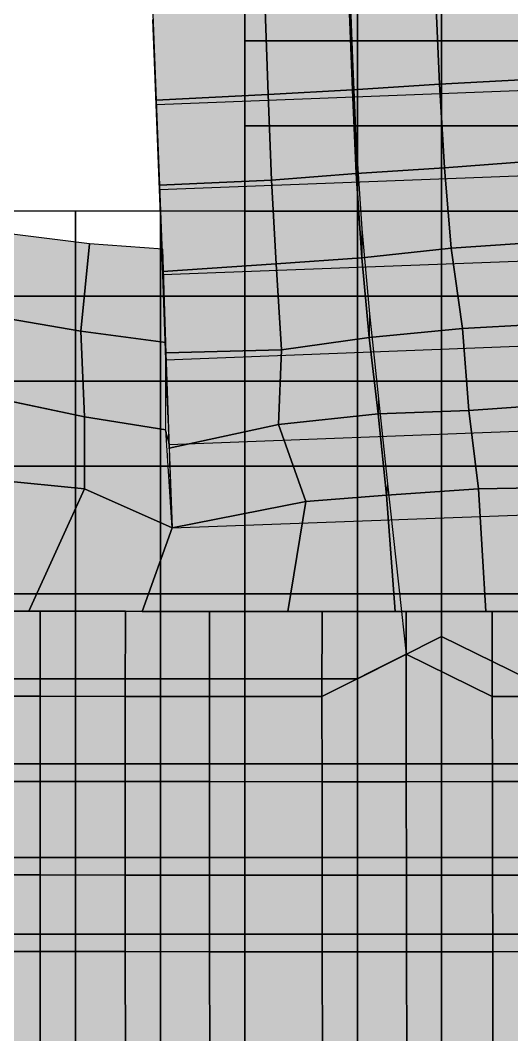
# Model space of a CAD drawing. Header units: inches. Extents: x -100 to 100, y -42 to 41.
# Drawn here: x -1.65 to 4.12, y -29.68 to -17.76 of the extents above; entities that cross this region are included whole.
import ezdxf

# ---------------------------------------------------------------- set-up
doc = ezdxf.new("R2010")
doc.units = ezdxf.units.IN
doc.header["$MEASUREMENT"] = 0
for name, color, linetype in [('Mesh-CDM(100%)_Ac1①', 7, 'Continuous'), ('Mesh-CDM(50%)_Ac1①', 7, 'Continuous'), ('Mesh-joint-hd-s1', 7, 'Continuous'), ('Mesh-joint-vd-s2', 7, 'Continuous'), ('Mesh-joint-vd-s3', 7, 'Continuous'), ('Mesh-MPC', 7, 'Continuous'), ('Mesh-セル中詰(水中)', 7, 'Continuous'), ('Mesh-敷石', 7, 'Continuous'), ('Mesh-杭ばね_海側クレーン基礎杭', 7, 'Continuous'), ('Mesh-梁①(両端)', 7, 'Continuous'), ('Mesh-梁③(円周)', 7, 'Continuous'), ('Mesh-海側クレーン基礎杭(水位上)', 7, 'Continuous'), ('Mesh-盛石', 7, 'Continuous'), ('Undeformed Mesh-CDM(100%)_Ac1①', 7, 'Continuous'), ('Undeformed Mesh-CDM(50%)_Ac1①', 7, 'Continuous'), ('Undeformed Mesh-joint-hd-s1', 7, 'Continuous'), ('Undeformed Mesh-joint-vd-s2', 7, 'Continuous'), ('Undeformed Mesh-joint-vd-s3', 7, 'Continuous'), ('Undeformed Mesh-MPC', 7, 'Continuous'), ('Undeformed Mesh-セル中詰(水中)', 7, 'Continuous'), ('Undeformed Mesh-敷石', 7, 'Continuous'), ('Undeformed Mesh-杭ばね_海側クレーン基礎杭', 7, 'Continuous'), ('Undeformed Mesh-梁①(両端)', 7, 'Continuous'), ('Undeformed Mesh-梁③(円周)', 7, 'Continuous'), ('Undeformed Mesh-海側クレーン基礎杭(水位上)', 7, 'Continuous'), ('Undeformed Mesh-盛石', 7, 'Continuous')]:
    doc.layers.add(name, color=color, linetype=linetype)

msp = doc.modelspace()

# ---------------------------------------------------------------- linework, layer by layer
at = {"color": 7, "true_color": 0xffffff, "transparency": 33554687}
for p, q in [((2.215, -17.2091), (2.254, -18.2091)), ((-0.051, -18.7473), (-0.09, -17.747)), ((2.254, -18.2091), (2.298, -19.2091)), ((2.254, -18.2091), (2.254, -18.5771)), ((-0.051, -18.7473), (11.213, -18.315)), ((-0.051, -18.6967), (-0.051, -18.7473)), ((-0.013, -19.7476), (-0.051, -18.7473)), ((-0.013, -19.7476), (11.2504, -19.315)), ((2.298, -19.2091), (2.3626, -20.2091)), ((2.298, -19.2091), (2.298, -19.559)), ((-0.013, -19.6972), (-0.013, -19.7476)), ((0.0259, -20.7479), (-0.013, -19.7476)), ((2.3626, -20.2091), (2.3616, -20.5522)), ((2.3626, -20.2091), (2.453, -21.2091)), ((0.0259, -20.7479), (11.2882, -20.315)), ((0.0259, -20.7111), (0.0259, -20.7479)), ((0.0614, -21.7476), (0.0259, -20.7479)), ((2.453, -21.2091), (2.4494, -21.4851)), ((2.453, -21.2091), (2.5572, -22.2091)), ((0.0614, -21.7476), (11.326, -21.315)), ((0.0614, -21.7476), (0.0613, -21.5471)), ((0.0613, -21.6668), (0.0614, -21.7476)), ((0.1023, -22.7434), (0.0614, -21.7476)), ((2.5572, -22.2091), (2.5533, -22.3858)), ((2.5572, -22.2091), (2.6649, -23.2091)), ((0.1023, -22.7434), (11.3638, -22.315)), ((0.1023, -22.7434), (0.0603, -22.5721)), ((0.1372, -23.7237), (0.1023, -22.7434)), ((0.1023, -22.7883), (0.1023, -22.7434)), ((2.6649, -23.2091), (2.6512, -23.3414)), ((2.6649, -23.2091), (2.8281, -24.7091)), ((0.1372, -23.7237), (11.4017, -23.315)), ((0.1372, -23.7237), (0.1372, -23.7237)), ((0.1372, -23.7237), (0.1372, -23.7237)), ((0.1372, -23.7237), (0.1372, -23.7237)), ((0.1372, -23.7237), (0.1372, -23.7237)), ((-2.41, -24.7051), (-1.4134, -24.7051)), ((-1.548, -24.7058), (-0.4138, -24.7058)), ((-0.218, -24.707), (0.5753, -24.7071)), ((1.495125, -24.7071), (1.895225, -24.7072)), ((2.7526, -24.7084), (2.8825, -24.7083)), ((2.8281, -24.7091), (2.8827, -25.20959)), ((3.819425, -24.7078), (3.892125, -24.7076)), ((2.8827, -25.20959), (2.8827, -25.20959))]:
    msp.add_line(p, q, dxfattribs=at)
for points in [[(2.215, -17.5773), (3.276025, -18.5081), (3.233025, -17.5254)], [(3.276025, -18.5081), (4.242025, -17.4673), (3.233025, -17.5254)], [(3.276025, -18.5081), (4.299025, -18.4519), (4.242025, -17.4673)], [(-0.051, -18.6967), (1.226025, -17.6322), (-0.09, -17.6838)], [(-0.051, -18.6967), (1.262025, -18.6292), (1.226025, -17.6322)], [(2.254, -18.5771), (2.215, -17.5773), (1.226025, -17.6322)], [(2.254, -18.5771), (1.226025, -17.6322), (1.262025, -18.6292)], [(2.215, -17.5773), (2.254, -18.5771), (3.276025, -18.5081)], [(3.334225, -19.4909), (4.299025, -18.4519), (3.276025, -18.5081)], [(3.334225, -19.4909), (4.367025, -19.4129), (4.299025, -18.4519)], [(2.298, -19.559), (2.254, -18.5771), (1.262025, -18.6292)], [(2.254, -18.5771), (3.334225, -19.4909), (3.276025, -18.5081)], [(2.254, -18.5771), (2.298, -19.559), (3.334225, -19.4909)], [(-0.013, -19.6972), (1.262025, -18.6292), (-0.051, -18.6967)], [(-0.013, -19.6972), (1.303025, -19.6382), (1.262025, -18.6292)], [(2.298, -19.559), (1.262025, -18.6292), (1.303025, -19.6382)], [(3.410525, -20.4352), (4.367025, -19.4129), (3.334225, -19.4909)], [(3.410525, -20.4352), (4.481425, -20.365), (4.367025, -19.4129)], [(2.298, -19.559), (3.410525, -20.4352), (3.334225, -19.4909)], [(0.0259, -20.7111), (1.303025, -19.6382), (-0.013, -19.6972)], [(0.0259, -20.7111), (1.355225, -20.6217), (1.303025, -19.6382)], [(2.3616, -20.5522), (2.298, -19.559), (1.303025, -19.6382)], [(2.3616, -20.5522), (1.303025, -19.6382), (1.355225, -20.6217)], [(2.298, -19.559), (2.3616, -20.5522), (3.410525, -20.4352)], [(-1.9212, -21.2443), (-0.8335, -20.3858), (-1.8374, -20.259)], [(-1.9212, -21.2443), (-0.9366, -21.4122), (-0.8335, -20.3858)], [(-0.9366, -21.4122), (0.0259, -20.4494), (-0.8335, -20.3858)], [(3.543925, -21.3821), (4.481425, -20.365), (3.410525, -20.4352)], [(3.543925, -21.3821), (4.568025, -21.323), (4.481425, -20.365)], [(-0.9366, -21.4122), (0.0613, -21.5471), (0.0259, -20.4494)], [(2.3616, -20.5522), (3.543925, -21.3821), (3.410525, -20.4352)], [(0.0613, -21.6668), (1.355225, -20.6217), (0.0259, -20.7111)], [(0.0613, -21.6668), (1.420525, -21.6308), (1.355225, -20.6217)], [(2.4494, -21.4851), (2.3616, -20.5522), (1.355225, -20.6217)], [(2.4494, -21.4851), (1.355225, -20.6217), (1.420525, -21.6308)], [(2.3616, -20.5522), (2.4494, -21.4851), (3.543925, -21.3821)], [(-1.9471, -22.1988), (-0.9366, -21.4122), (-1.9212, -21.2443)], [(3.618825, -22.3449), (4.568025, -21.323), (3.543925, -21.3821)], [(3.618825, -22.3449), (4.685825, -22.2692), (4.568025, -21.323)], [(-1.9471, -22.1988), (-0.8918, -22.4178), (-0.9366, -21.4122)], [(-0.8918, -22.4178), (0.0613, -21.5471), (-0.9366, -21.4122)], [(2.4494, -21.4851), (3.618825, -22.3449), (3.543925, -21.3821)], [(-0.8918, -22.4178), (0.0603, -22.5721), (0.0613, -21.5471)], [(2.5533, -22.3858), (2.4494, -21.4851), (1.420525, -21.6308)], [(2.4494, -21.4851), (2.5533, -22.3858), (3.618825, -22.3449)], [(0.1023, -22.7883), (1.420525, -21.6308), (0.0613, -21.6668)], [(0.1023, -22.7883), (1.385525, -22.5091), (1.420525, -21.6308)], [(2.5533, -22.3858), (1.420525, -21.6308), (1.385525, -22.5091)], [(-2.036, -23.1535), (-0.8918, -22.4178), (-1.9471, -22.1988)], [(3.618825, -22.3449), (4.769625, -23.2471), (4.685825, -22.2692)], [(-2.036, -23.1535), (-0.8926, -23.2645), (-0.8918, -22.4178)], [(0.1372, -23.7237), (-0.8918, -22.4178), (-0.8926, -23.2645)], [(0.1372, -23.7237), (0.0603, -22.5721), (-0.8918, -22.4178)], [(2.6512, -23.3414), (2.5533, -22.3858), (1.385525, -22.5091)], [(2.5533, -22.3858), (3.733925, -23.2643), (3.618825, -22.3449)], [(2.5533, -22.3858), (2.6512, -23.3414), (3.733925, -23.2643)], [(3.618825, -22.3449), (3.733925, -23.2643), (4.769625, -23.2471)], [(0.1023, -22.7883), (1.704825, -23.4157), (1.385525, -22.5091)], [(2.6512, -23.3414), (1.385525, -22.5091), (1.704825, -23.4157)], [(0.1023, -22.7883), (0.1372, -23.7237), (1.704825, -23.4157)], [(-2.41, -24.7051), (-0.8926, -23.2645), (-2.036, -23.1535)], [(3.819425, -24.7078), (4.769625, -23.2471), (3.733925, -23.2643)], [(3.819425, -24.7078), (4.848825, -24.7057), (4.769625, -23.2471)], [(-2.41, -24.7051), (-1.548, -24.7058), (-0.8926, -23.2645)], [(-1.548, -24.7058), (0.1372, -23.7237), (-0.8926, -23.2645)], [(2.7526, -24.7084), (2.6512, -23.3414), (1.704825, -23.4157)], [(2.6512, -23.3414), (3.819425, -24.7078), (3.733925, -23.2643)], [(2.6512, -23.3414), (2.7526, -24.7084), (3.819425, -24.7078)], [(0.1372, -23.7237), (1.495125, -24.7071), (1.704825, -23.4157)], [(2.7526, -24.7084), (1.704825, -23.4157), (1.495125, -24.7071)], [(-1.548, -24.7058), (-0.218, -24.707), (0.1372, -23.7237)], [(0.1372, -23.7237), (-0.218, -24.707), (1.495125, -24.7071)], [(-1.4134, -24.7051), (-2.4133, -24.7041), (-2.414, -25.7043)], [(-1.4134, -24.7051), (-2.414, -25.7043), (-1.4142, -25.7052)], [(-0.4138, -24.7058), (-1.4134, -24.7051), (-1.4142, -25.7052)], [(-0.4138, -24.7058), (-1.4142, -25.7052), (-0.4146, -25.7065)], [(0.5753, -24.7071), (-0.4138, -24.7058), (-0.4146, -25.7065)], [(0.5753, -24.7071), (-0.4146, -25.7065), (0.5751, -25.7075)], [(0.5753, -24.7071), (0.5751, -25.7075), (1.895025, -25.7085)], [(0.5753, -24.7071), (1.895025, -25.7085), (1.895225, -24.7072)], [(2.8825, -24.7083), (1.895225, -24.7072), (1.895025, -25.7085)], [(2.8825, -24.7083), (1.895025, -25.7085), (2.8827, -25.20959)], [(3.893925, -25.708), (3.892125, -24.7076), (2.8825, -24.7083)], [(3.893925, -25.708), (2.8825, -24.7083), (2.8827, -25.20959)], [(4.891125, -24.7056), (3.892125, -24.7076), (3.893925, -25.708)], [(4.891125, -24.7056), (3.893925, -25.708), (4.893525, -25.7064)], [(1.895725, -26.7091), (2.8827, -25.20959), (1.895025, -25.7085)], [(1.895725, -26.7091), (2.8847, -26.7092), (2.8827, -25.20959)], [(3.895825, -26.7083), (3.893925, -25.708), (2.8827, -25.20959)], [(3.895825, -26.7083), (2.8827, -25.20959), (2.8847, -26.7092)], [(-2.4144, -26.7045), (-1.4142, -25.7052), (-2.414, -25.7043)], [(-2.4144, -26.7045), (-1.4146, -26.7055), (-1.4142, -25.7052)], [(-1.4146, -26.7055), (-0.4146, -25.7065), (-1.4142, -25.7052)], [(-1.4146, -26.7055), (-0.4148, -26.7067), (-0.4146, -25.7065)], [(-0.4148, -26.7067), (0.5751, -25.7075), (-0.4146, -25.7065)], [(-0.4148, -26.7067), (0.575, -26.7078), (0.5751, -25.7075)], [(0.5751, -25.7075), (0.575, -26.7078), (1.895725, -26.7091)], [(0.5751, -25.7075), (1.895725, -26.7091), (1.895025, -25.7085)], [(3.895825, -26.7083), (4.893525, -25.7064), (3.893925, -25.708)], [(3.895825, -26.7083), (4.895625, -26.7066), (4.893525, -25.7064)], [(-2.4148, -27.8046), (-1.4146, -26.7055), (-2.4144, -26.7045)], [(-2.4148, -27.8046), (-1.4148, -27.8056), (-1.4146, -26.7055)], [(-1.4148, -27.8056), (-0.4148, -26.7067), (-1.4146, -26.7055)], [(-1.4148, -27.8056), (-0.4148, -27.8068), (-0.4148, -26.7067)], [(-0.4148, -27.8068), (0.575, -26.7078), (-0.4148, -26.7067)], [(-0.4148, -27.8068), (0.5753, -27.8079), (0.575, -26.7078)], [(0.5753, -27.8079), (1.895725, -26.7091), (0.575, -26.7078)], [(0.5753, -27.8079), (1.896725, -27.8089), (1.895725, -26.7091)], [(1.896725, -27.8089), (2.8847, -26.7092), (1.895725, -26.7091)], [(1.896725, -27.8089), (2.8862, -27.8089), (2.8847, -26.7092)], [(2.8862, -27.8089), (3.895825, -26.7083), (2.8847, -26.7092)], [(2.8862, -27.8089), (3.897625, -27.8081), (3.895825, -26.7083)], [(3.897625, -27.8081), (4.895625, -26.7066), (3.895825, -26.7083)], [(3.897625, -27.8081), (4.898125, -27.8064), (4.895625, -26.7066)], [(-2.4151, -28.7046), (-1.4148, -27.8056), (-2.4148, -27.8046)], [(-2.4151, -28.7046), (-1.4151, -28.7056), (-1.4148, -27.8056)], [(-1.4151, -28.7056), (-0.4148, -27.8068), (-1.4148, -27.8056)], [(-1.4151, -28.7056), (-0.4149, -28.7066), (-0.4148, -27.8068)], [(-0.4149, -28.7066), (0.5753, -27.8079), (-0.4148, -27.8068)], [(-0.4149, -28.7066), (0.5755, -28.7076), (0.5753, -27.8079)], [(0.5753, -27.8079), (0.5755, -28.7076), (1.897425, -28.7083)], [(0.5753, -27.8079), (1.897425, -28.7083), (1.896725, -27.8089)], [(1.897425, -28.7083), (2.8862, -27.8089), (1.896725, -27.8089)], [(1.897425, -28.7083), (2.8872, -28.7083), (2.8862, -27.8089)], [(2.8872, -28.7083), (3.897625, -27.8081), (2.8862, -27.8089)], [(2.8872, -28.7083), (3.899225, -28.7074), (3.897625, -27.8081)], [(3.899225, -28.7074), (4.898125, -27.8064), (3.897625, -27.8081)], [(3.899225, -28.7074), (4.900025, -28.7059), (4.898125, -27.8064)], [(-1.4131, -30.3051), (-1.4151, -28.7056), (-2.4151, -28.7046)], [(-1.4131, -30.3051), (-2.4151, -28.7046), (-2.4136, -30.3043)], [(-0.4149, -28.7066), (-1.4151, -28.7056), (-1.4131, -30.3051)], [(-0.4149, -28.7066), (-1.4131, -30.3051), (-0.4125, -30.3058)], [(0.5755, -28.7076), (-0.4149, -28.7066), (-0.4125, -30.3058)], [(0.5755, -28.7076), (-0.4125, -30.3058), (0.5784, -30.3064)], [(0.5755, -28.7076), (0.5784, -30.3064), (1.900825, -30.3068)], [(0.5755, -28.7076), (1.900825, -30.3068), (1.897425, -28.7083)], [(2.8872, -28.7083), (1.897425, -28.7083), (1.900825, -30.3068)], [(2.8872, -28.7083), (1.900825, -30.3068), (2.891, -30.3065)], [(3.899225, -28.7074), (2.8872, -28.7083), (2.891, -30.3065)], [(3.899225, -28.7074), (2.891, -30.3065), (3.903225, -30.3057)], [(4.900025, -28.7059), (3.899225, -28.7074), (3.903225, -30.3057)], [(4.900025, -28.7059), (3.903225, -30.3057), (4.904525, -30.3043)]]:
    msp.add_solid(points, dxfattribs=at)
at = {"layer": 'Mesh-CDM(100%)_Ac1①', "color": 18, "true_color": 0x000000, "transparency": 33554559}
for p, q in [((-1.4134, -24.7051), (-2.4133, -24.7041)), ((-1.4142, -25.7052), (-1.4134, -24.7051)), ((-1.4134, -24.7051), (-1.4142, -25.7052)), ((-0.4138, -24.7058), (-1.4134, -24.7051)), ((-0.4146, -25.7065), (-0.4138, -24.7058)), ((-0.4138, -24.7058), (-0.4146, -25.7065)), ((0.5753, -24.7071), (-0.4138, -24.7058)), ((0.5751, -25.7075), (0.5753, -24.7071)), ((0.5753, -24.7071), (0.5751, -25.7075)), ((1.895225, -24.7072), (0.5753, -24.7071)), ((1.895025, -25.7085), (1.895225, -24.7072)), ((1.895225, -24.7072), (1.895025, -25.7085)), ((2.8825, -24.7083), (1.895225, -24.7072)), ((3.892125, -24.7076), (2.8825, -24.7083)), ((2.8827, -25.20959), (2.8825, -24.7083)), ((2.8825, -24.7083), (2.8827, -25.20959)), ((4.891125, -24.7056), (3.892125, -24.7076)), ((3.893925, -25.708), (3.892125, -24.7076)), ((3.892125, -24.7076), (3.893925, -25.708)), ((2.8827, -25.20959), (1.895025, -25.7085)), ((1.895025, -25.7085), (2.8827, -25.20959)), ((2.8847, -26.7092), (2.8827, -25.20959)), ((3.893925, -25.708), (2.8827, -25.20959)), ((2.8827, -25.20959), (2.8847, -26.7092)), ((2.8827, -25.20959), (3.893925, -25.708)), ((-1.4142, -25.7052), (-2.414, -25.7043)), ((-2.414, -25.7043), (-1.4142, -25.7052)), ((-1.4146, -26.7055), (-1.4142, -25.7052)), ((-1.4142, -25.7052), (-1.4146, -26.7055)), ((-0.4146, -25.7065), (-1.4142, -25.7052)), ((-1.4142, -25.7052), (-0.4146, -25.7065)), ((-0.4148, -26.7067), (-0.4146, -25.7065)), ((-0.4146, -25.7065), (-0.4148, -26.7067)), ((0.5751, -25.7075), (-0.4146, -25.7065)), ((-0.4146, -25.7065), (0.5751, -25.7075)), ((0.575, -26.7078), (0.5751, -25.7075)), ((0.5751, -25.7075), (0.575, -26.7078)), ((1.895025, -25.7085), (0.5751, -25.7075)), ((0.5751, -25.7075), (1.895025, -25.7085)), ((1.895725, -26.7091), (1.895025, -25.7085)), ((1.895025, -25.7085), (1.895725, -26.7091)), ((4.893525, -25.7064), (3.893925, -25.708)), ((3.893925, -25.708), (4.893525, -25.7064)), ((3.895825, -26.7083), (3.893925, -25.708)), ((3.893925, -25.708), (3.895825, -26.7083)), ((-1.4146, -26.7055), (-2.4144, -26.7045)), ((-2.4144, -26.7045), (-1.4146, -26.7055)), ((-1.4148, -27.8056), (-1.4146, -26.7055)), ((-1.4146, -26.7055), (-1.4148, -27.8056)), ((-0.4148, -26.7067), (-1.4146, -26.7055)), ((-1.4146, -26.7055), (-0.4148, -26.7067)), ((-0.4148, -27.8068), (-0.4148, -26.7067)), ((0.575, -26.7078), (-0.4148, -26.7067)), ((-0.4148, -26.7067), (-0.4148, -27.8068)), ((-0.4148, -26.7067), (0.575, -26.7078)), ((0.5753, -27.8079), (0.575, -26.7078)), ((1.895725, -26.7091), (0.575, -26.7078)), ((0.575, -26.7078), (0.5753, -27.8079)), ((0.575, -26.7078), (1.895725, -26.7091)), ((1.896725, -27.8089), (1.895725, -26.7091)), ((2.8847, -26.7092), (1.895725, -26.7091)), ((1.895725, -26.7091), (1.896725, -27.8089)), ((1.895725, -26.7091), (2.8847, -26.7092)), ((3.895825, -26.7083), (2.8847, -26.7092)), ((2.8847, -26.7092), (3.895825, -26.7083)), ((2.8862, -27.8089), (2.8847, -26.7092)), ((2.8847, -26.7092), (2.8862, -27.8089)), ((4.895625, -26.7066), (3.895825, -26.7083)), ((3.895825, -26.7083), (4.895625, -26.7066)), ((3.897625, -27.8081), (3.895825, -26.7083)), ((3.895825, -26.7083), (3.897625, -27.8081)), ((-1.4148, -27.8056), (-2.4148, -27.8046)), ((-2.4148, -27.8046), (-1.4148, -27.8056)), ((-1.4151, -28.7056), (-1.4148, -27.8056)), ((-1.4148, -27.8056), (-1.4151, -28.7056)), ((-0.4148, -27.8068), (-1.4148, -27.8056)), ((-1.4148, -27.8056), (-0.4148, -27.8068)), ((-0.4149, -28.7066), (-0.4148, -27.8068)), ((-0.4148, -27.8068), (-0.4149, -28.7066)), ((0.5753, -27.8079), (-0.4148, -27.8068)), ((-0.4148, -27.8068), (0.5753, -27.8079)), ((0.5755, -28.7076), (0.5753, -27.8079)), ((0.5753, -27.8079), (1.896725, -27.8089)), ((0.5753, -27.8079), (0.5755, -28.7076)), ((1.896725, -27.8089), (0.5753, -27.8079)), ((1.897425, -28.7083), (1.896725, -27.8089)), ((2.8862, -27.8089), (1.896725, -27.8089)), ((1.896725, -27.8089), (1.897425, -28.7083)), ((1.896725, -27.8089), (2.8862, -27.8089)), ((3.897625, -27.8081), (2.8862, -27.8089)), ((2.8862, -27.8089), (3.897625, -27.8081)), ((2.8872, -28.7083), (2.8862, -27.8089)), ((2.8862, -27.8089), (2.8872, -28.7083)), ((4.898125, -27.8064), (3.897625, -27.8081)), ((3.897625, -27.8081), (4.898125, -27.8064)), ((3.899225, -28.7074), (3.897625, -27.8081)), ((3.897625, -27.8081), (3.899225, -28.7074)), ((-2.4151, -28.7046), (-1.4151, -28.7056)), ((-1.4151, -28.7056), (-0.4149, -28.7066)), ((-0.4149, -28.7066), (0.5755, -28.7076)), ((0.5755, -28.7076), (1.897425, -28.7083)), ((1.897425, -28.7083), (2.8872, -28.7083)), ((2.8872, -28.7083), (3.899225, -28.7074)), ((3.899225, -28.7074), (4.900025, -28.7059))]:
    msp.add_line(p, q, dxfattribs=at)
at = {"layer": 'Mesh-CDM(50%)_Ac1①', "color": 18, "true_color": 0x000000, "transparency": 33554559}
for p, q in [((-1.4151, -28.7056), (-2.4151, -28.7046)), ((-1.4131, -30.3051), (-1.4151, -28.7056)), ((-0.4149, -28.7066), (-1.4151, -28.7056)), ((-1.4151, -28.7056), (-1.4131, -30.3051)), ((-0.4125, -30.3058), (-0.4149, -28.7066)), ((0.5755, -28.7076), (-0.4149, -28.7066)), ((-0.4149, -28.7066), (-0.4125, -30.3058)), ((0.5784, -30.3064), (0.5755, -28.7076)), ((0.5755, -28.7076), (0.5784, -30.3064)), ((1.897425, -28.7083), (0.5755, -28.7076)), ((1.900825, -30.3068), (1.897425, -28.7083)), ((2.8872, -28.7083), (1.897425, -28.7083)), ((1.897425, -28.7083), (1.900825, -30.3068)), ((3.899225, -28.7074), (2.8872, -28.7083)), ((2.891, -30.3065), (2.8872, -28.7083)), ((2.8872, -28.7083), (2.891, -30.3065)), ((4.900025, -28.7059), (3.899225, -28.7074)), ((3.903225, -30.3057), (3.899225, -28.7074)), ((3.899225, -28.7074), (3.903225, -30.3057))]:
    msp.add_line(p, q, dxfattribs=at)
at = {"layer": 'Mesh-joint-hd-s1', "color": 18, "true_color": 0x000000, "transparency": 33554559}
for p, q in [((-2.41, -24.7051), (-1.4134, -24.7051)), ((-1.548, -24.7058), (-0.4138, -24.7058)), ((-0.218, -24.707), (0.5753, -24.7071)), ((1.495125, -24.7071), (1.895225, -24.7072)), ((2.7526, -24.7084), (2.8825, -24.7083)), ((3.819425, -24.7078), (3.892125, -24.7076))]:
    msp.add_line(p, q, dxfattribs=at)
at = {"layer": 'Mesh-joint-vd-s2', "color": 18, "true_color": 0x000000, "transparency": 33554559}
for p, q in [((-0.051, -18.6967), (-0.051, -18.7473)), ((-0.013, -19.6972), (-0.013, -19.7476)), ((0.0259, -20.7111), (0.0259, -20.7479)), ((0.0613, -21.6668), (0.0614, -21.7476)), ((0.1023, -22.7883), (0.1023, -22.7434)), ((0.1372, -23.7237), (0.1372, -23.7237))]:
    msp.add_line(p, q, dxfattribs=at)
at = {"layer": 'Mesh-joint-vd-s3', "color": 18, "true_color": 0x000000, "transparency": 33554559}
for p, q in [((0.0614, -21.7476), (0.0613, -21.5471)), ((0.1023, -22.7434), (0.0603, -22.5721)), ((0.1372, -23.7237), (0.1372, -23.7237))]:
    msp.add_line(p, q, dxfattribs=at)
at = {"layer": 'Mesh-MPC', "color": 18, "true_color": 0x000000, "transparency": 33554559}
for p, q in [((0.1372, -23.7237), (0.1372, -23.7237)), ((0.1372, -23.7237), (0.1372, -23.7237)), ((2.8827, -25.20959), (2.8827, -25.20959))]:
    msp.add_line(p, q, dxfattribs=at)
at = {"layer": 'Mesh-セル中詰(水中)', "color": 18, "true_color": 0x000000, "transparency": 33554559}
for p, q in [((3.276025, -18.5081), (3.233025, -17.5254)), ((3.233025, -17.5254), (3.276025, -18.5081)), ((1.262025, -18.6292), (1.226025, -17.6322)), ((1.226025, -17.6322), (1.262025, -18.6292)), ((2.254, -18.5771), (2.215, -17.5773)), ((2.215, -17.5773), (2.254, -18.5771)), ((-0.09, -17.6838), (-0.051, -18.6967)), ((4.299025, -18.4519), (3.276025, -18.5081)), ((3.276025, -18.5081), (4.299025, -18.4519)), ((2.254, -18.5771), (1.262025, -18.6292)), ((1.262025, -18.6292), (2.254, -18.5771)), ((3.276025, -18.5081), (2.254, -18.5771)), ((2.254, -18.5771), (3.276025, -18.5081)), ((2.298, -19.559), (2.254, -18.5771)), ((2.254, -18.5771), (2.298, -19.559)), ((3.334225, -19.4909), (3.276025, -18.5081)), ((3.276025, -18.5081), (3.334225, -19.4909)), ((1.262025, -18.6292), (-0.051, -18.6967)), ((-0.051, -18.6967), (1.262025, -18.6292)), ((-0.051, -18.6967), (-0.013, -19.6972)), ((1.303025, -19.6382), (1.262025, -18.6292)), ((1.262025, -18.6292), (1.303025, -19.6382)), ((4.367025, -19.4129), (3.334225, -19.4909)), ((3.334225, -19.4909), (4.367025, -19.4129)), ((3.334225, -19.4909), (2.298, -19.559)), ((2.298, -19.559), (3.334225, -19.4909)), ((3.410525, -20.4352), (3.334225, -19.4909)), ((3.334225, -19.4909), (3.410525, -20.4352)), ((1.303025, -19.6382), (-0.013, -19.6972)), ((-0.013, -19.6972), (1.303025, -19.6382)), ((2.298, -19.559), (1.303025, -19.6382)), ((1.303025, -19.6382), (2.298, -19.559)), ((1.355225, -20.6217), (1.303025, -19.6382)), ((1.303025, -19.6382), (1.355225, -20.6217)), ((2.3616, -20.5522), (2.298, -19.559)), ((2.298, -19.559), (2.3616, -20.5522)), ((-0.013, -19.6972), (0.0259, -20.7111)), ((4.481425, -20.365), (3.410525, -20.4352)), ((3.410525, -20.4352), (4.481425, -20.365)), ((2.3616, -20.5522), (3.410525, -20.4352)), ((3.410525, -20.4352), (2.3616, -20.5522)), ((3.543925, -21.3821), (3.410525, -20.4352)), ((3.410525, -20.4352), (3.543925, -21.3821)), ((1.355225, -20.6217), (0.0259, -20.7111)), ((0.0259, -20.7111), (1.355225, -20.6217)), ((2.3616, -20.5522), (1.355225, -20.6217)), ((1.355225, -20.6217), (2.3616, -20.5522)), ((1.420525, -21.6308), (1.355225, -20.6217)), ((1.355225, -20.6217), (1.420525, -21.6308)), ((2.4494, -21.4851), (2.3616, -20.5522)), ((2.3616, -20.5522), (2.4494, -21.4851)), ((0.0259, -20.7111), (0.0613, -21.6668)), ((4.568025, -21.323), (3.543925, -21.3821)), ((3.543925, -21.3821), (4.568025, -21.323)), ((3.543925, -21.3821), (2.4494, -21.4851)), ((2.4494, -21.4851), (3.543925, -21.3821)), ((3.618825, -22.3449), (3.543925, -21.3821)), ((3.543925, -21.3821), (3.618825, -22.3449)), ((2.4494, -21.4851), (1.420525, -21.6308)), ((1.420525, -21.6308), (2.4494, -21.4851)), ((2.5533, -22.3858), (2.4494, -21.4851)), ((2.4494, -21.4851), (2.5533, -22.3858)), ((1.420525, -21.6308), (0.0613, -21.6668)), ((0.0613, -21.6668), (1.420525, -21.6308)), ((0.0613, -21.6668), (0.1023, -22.7883)), ((1.385525, -22.5091), (1.420525, -21.6308)), ((1.420525, -21.6308), (1.385525, -22.5091)), ((4.685825, -22.2692), (3.618825, -22.3449)), ((3.618825, -22.3449), (4.685825, -22.2692)), ((2.5533, -22.3858), (1.385525, -22.5091)), ((1.385525, -22.5091), (2.5533, -22.3858)), ((3.618825, -22.3449), (2.5533, -22.3858)), ((2.5533, -22.3858), (3.618825, -22.3449)), ((2.6512, -23.3414), (2.5533, -22.3858)), ((2.5533, -22.3858), (2.6512, -23.3414)), ((3.733925, -23.2643), (3.618825, -22.3449)), ((3.618825, -22.3449), (3.733925, -23.2643)), ((1.385525, -22.5091), (0.1023, -22.7883)), ((0.1023, -22.7883), (1.385525, -22.5091)), ((1.704825, -23.4157), (1.385525, -22.5091)), ((1.385525, -22.5091), (1.704825, -23.4157)), ((0.1023, -22.7883), (0.1372, -23.7237)), ((3.733925, -23.2643), (4.769625, -23.2471)), ((1.704825, -23.4157), (2.6512, -23.3414)), ((2.6512, -23.3414), (3.733925, -23.2643)), ((0.1372, -23.7237), (1.704825, -23.4157))]:
    msp.add_line(p, q, dxfattribs=at)
at = {"layer": 'Mesh-敷石', "color": 18, "true_color": 0x000000, "transparency": 33554559}
for p, q in [((-0.8926, -23.2645), (-2.036, -23.1535)), ((4.769625, -23.2471), (3.733925, -23.2643)), ((-1.548, -24.7058), (-0.8926, -23.2645)), ((-0.8926, -23.2645), (-1.548, -24.7058)), ((0.1372, -23.7237), (-0.8926, -23.2645)), ((2.6512, -23.3414), (1.704825, -23.4157)), ((3.733925, -23.2643), (2.6512, -23.3414)), ((2.7526, -24.7084), (2.6512, -23.3414)), ((2.6512, -23.3414), (2.7526, -24.7084)), ((3.819425, -24.7078), (3.733925, -23.2643)), ((3.733925, -23.2643), (3.819425, -24.7078)), ((1.704825, -23.4157), (0.1372, -23.7237)), ((1.495125, -24.7071), (1.704825, -23.4157)), ((1.704825, -23.4157), (1.495125, -24.7071)), ((-0.218, -24.707), (0.1372, -23.7237)), ((0.1372, -23.7237), (-0.218, -24.707)), ((-2.41, -24.7051), (-1.548, -24.7058)), ((-1.548, -24.7058), (-0.218, -24.707)), ((-0.218, -24.707), (1.495125, -24.7071)), ((1.495125, -24.7071), (2.7526, -24.7084)), ((2.7526, -24.7084), (3.819425, -24.7078)), ((3.819425, -24.7078), (4.848825, -24.7057))]:
    msp.add_line(p, q, dxfattribs=at)
at = {"layer": 'Mesh-杭ばね_海側クレーン基礎杭', "color": 18, "true_color": 0x000000, "transparency": 33554559}
for p, q in [((2.254, -18.2091), (2.254, -18.5771)), ((2.298, -19.2091), (2.298, -19.559)), ((2.3626, -20.2091), (2.3616, -20.5522)), ((2.453, -21.2091), (2.4494, -21.4851)), ((2.5572, -22.2091), (2.5533, -22.3858)), ((2.6649, -23.2091), (2.6512, -23.3414))]:
    msp.add_line(p, q, dxfattribs=at)
at = {"layer": 'Mesh-梁①(両端)', "color": 18, "true_color": 0x000000, "transparency": 33554559}
for p, q in [((-0.051, -18.7473), (-0.09, -17.747)), ((-0.013, -19.7476), (-0.051, -18.7473)), ((0.0259, -20.7479), (-0.013, -19.7476)), ((0.0614, -21.7476), (0.0259, -20.7479)), ((0.1023, -22.7434), (0.0614, -21.7476)), ((0.1372, -23.7237), (0.1023, -22.7434))]:
    msp.add_line(p, q, dxfattribs=at)
at = {"layer": 'Mesh-梁③(円周)', "color": 18, "true_color": 0x000000, "transparency": 33554559}
for p, q in [((-0.051, -18.7473), (11.213, -18.315)), ((-0.013, -19.7476), (11.2504, -19.315)), ((0.0259, -20.7479), (11.2882, -20.315)), ((0.0614, -21.7476), (11.326, -21.315)), ((0.1023, -22.7434), (11.3638, -22.315)), ((0.1372, -23.7237), (11.4017, -23.315))]:
    msp.add_line(p, q, dxfattribs=at)
at = {"layer": 'Mesh-海側クレーン基礎杭(水位上)', "color": 18, "true_color": 0x000000, "transparency": 33554559}
for p, q in [((2.215, -17.2091), (2.254, -18.2091)), ((2.254, -18.2091), (2.298, -19.2091)), ((2.298, -19.2091), (2.3626, -20.2091)), ((2.3626, -20.2091), (2.453, -21.2091)), ((2.453, -21.2091), (2.5572, -22.2091)), ((2.5572, -22.2091), (2.6649, -23.2091)), ((2.6649, -23.2091), (2.8281, -24.7091)), ((2.8281, -24.7091), (2.8827, -25.20959))]:
    msp.add_line(p, q, dxfattribs=at)
at = {"layer": 'Mesh-盛石', "color": 18, "true_color": 0x000000, "transparency": 33554559}
for p, q in [((-0.8335, -20.3858), (-1.8374, -20.259)), ((-0.9366, -21.4122), (-0.8335, -20.3858)), ((-0.8335, -20.3858), (-0.9366, -21.4122)), ((0.0259, -20.4494), (-0.8335, -20.3858)), ((0.0613, -21.5471), (0.0259, -20.4494)), ((-0.9366, -21.4122), (-1.9212, -21.2443)), ((-1.9212, -21.2443), (-0.9366, -21.4122)), ((-0.8918, -22.4178), (-0.9366, -21.4122)), ((0.0613, -21.5471), (-0.9366, -21.4122)), ((-0.9366, -21.4122), (-0.8918, -22.4178)), ((-0.9366, -21.4122), (0.0613, -21.5471)), ((0.0603, -22.5721), (0.0613, -21.5471)), ((-0.8918, -22.4178), (-1.9471, -22.1988)), ((-1.9471, -22.1988), (-0.8918, -22.4178)), ((-0.8926, -23.2645), (-0.8918, -22.4178)), ((-0.8918, -22.4178), (-0.8926, -23.2645)), ((0.0603, -22.5721), (-0.8918, -22.4178)), ((-0.8918, -22.4178), (0.0603, -22.5721)), ((0.1372, -23.7237), (0.0603, -22.5721)), ((-2.036, -23.1535), (-0.8926, -23.2645)), ((-0.8926, -23.2645), (0.1372, -23.7237))]:
    msp.add_line(p, q, dxfattribs=at)
at = {"layer": 'Undeformed Mesh-CDM(100%)_Ac1①', "color": 1, "true_color": 0xff0000, "transparency": 33554687}
for p, q in [((-1, -24.5), (-2, -24.5)), ((-1, -25.5), (-1, -24.5)), ((0, -24.5), (-1, -24.5)), ((-1, -24.5), (-1, -25.5)), ((0, -25.5), (0, -24.5)), ((0.99, -24.5), (0, -24.5)), ((0, -24.5), (0, -25.5)), ((0.99, -25.5), (0.99, -24.5)), ((0.99, -24.5), (0.99, -25.5)), ((2.311025, -24.5), (0.99, -24.5)), ((2.311025, -25.5), (2.311025, -24.5)), ((3.3, -24.5), (2.311025, -24.5)), ((2.311025, -24.5), (2.311025, -25.5)), ((3.3, -25.00049), (3.3, -24.5)), ((4.311025, -24.5), (3.3, -24.5)), ((3.3, -24.5), (3.3, -25.00049)), ((3.3, -25.00049), (2.311025, -25.5)), ((2.311025, -25.5), (3.3, -25.00049)), ((3.3, -26.5), (3.3, -25.00049)), ((4.311025, -25.5), (3.3, -25.00049)), ((3.3, -25.00049), (3.3, -26.5)), ((3.3, -25.00049), (4.311025, -25.5)), ((-1, -25.5), (-2, -25.5)), ((-2, -25.5), (-1, -25.5)), ((-1, -26.5), (-1, -25.5)), ((0, -25.5), (-1, -25.5)), ((-1, -25.5), (-1, -26.5)), ((-1, -25.5), (0, -25.5)), ((0, -26.5), (0, -25.5)), ((0.99, -25.5), (0, -25.5)), ((0, -25.5), (0, -26.5)), ((0, -25.5), (0.99, -25.5)), ((0.99, -26.5), (0.99, -25.5)), ((0.99, -25.5), (0.99, -26.5)), ((2.311025, -25.5), (0.99, -25.5)), ((0.99, -25.5), (2.311025, -25.5)), ((2.311025, -26.5), (2.311025, -25.5)), ((2.311025, -25.5), (2.311025, -26.5)), ((-1, -26.5), (-2, -26.5)), ((-2, -26.5), (-1, -26.5)), ((-1, -27.6), (-1, -26.5)), ((0, -26.5), (-1, -26.5)), ((-1, -26.5), (-1, -27.6)), ((-1, -26.5), (0, -26.5)), ((0, -27.6), (0, -26.5)), ((0.99, -26.5), (0, -26.5)), ((0, -26.5), (0, -27.6)), ((0, -26.5), (0.99, -26.5)), ((0.99, -27.6), (0.99, -26.5)), ((2.311025, -26.5), (0.99, -26.5)), ((0.99, -26.5), (0.99, -27.6)), ((0.99, -26.5), (2.311025, -26.5)), ((2.311025, -27.6), (2.311025, -26.5)), ((3.3, -26.5), (2.311025, -26.5)), ((2.311025, -26.5), (2.311025, -27.6)), ((2.311025, -26.5), (3.3, -26.5)), ((3.3, -27.6), (3.3, -26.5)), ((4.311025, -26.5), (3.3, -26.5)), ((3.3, -26.5), (3.3, -27.6)), ((3.3, -26.5), (4.311025, -26.5)), ((-1, -27.6), (-2, -27.6)), ((-2, -27.6), (-1, -27.6)), ((-1, -28.5), (-1, -27.6)), ((0, -27.6), (-1, -27.6)), ((-1, -27.6), (-1, -28.5)), ((-1, -27.6), (0, -27.6)), ((0, -28.5), (0, -27.6)), ((0.99, -27.6), (0, -27.6)), ((0, -27.6), (0, -28.5)), ((0, -27.6), (0.99, -27.6)), ((0.99, -28.5), (0.99, -27.6)), ((0.99, -27.6), (2.311025, -27.6)), ((0.99, -27.6), (0.99, -28.5)), ((2.311025, -27.6), (0.99, -27.6)), ((2.311025, -28.5), (2.311025, -27.6)), ((3.3, -27.6), (2.311025, -27.6)), ((2.311025, -27.6), (2.311025, -28.5)), ((2.311025, -27.6), (3.3, -27.6)), ((3.3, -28.5), (3.3, -27.6)), ((4.311025, -27.6), (3.3, -27.6)), ((3.3, -27.6), (3.3, -28.5)), ((3.3, -27.6), (4.311025, -27.6)), ((-2, -28.5), (-1, -28.5)), ((-1, -28.5), (0, -28.5)), ((0, -28.5), (0.99, -28.5)), ((0.99, -28.5), (2.311025, -28.5)), ((2.311025, -28.5), (3.3, -28.5)), ((3.3, -28.5), (4.311025, -28.5))]:
    msp.add_line(p, q, dxfattribs=at)
at = {"layer": 'Undeformed Mesh-CDM(50%)_Ac1①', "color": 1, "true_color": 0xff0000, "transparency": 33554687}
for p, q in [((-1, -28.5), (-2, -28.5)), ((-1, -30.1), (-1, -28.5)), ((0, -28.5), (-1, -28.5)), ((-1, -28.5), (-1, -30.1)), ((0, -30.1), (0, -28.5)), ((0.99, -28.5), (0, -28.5)), ((0, -28.5), (0, -30.1)), ((0.99, -30.1), (0.99, -28.5)), ((0.99, -28.5), (0.99, -30.1)), ((2.311025, -28.5), (0.99, -28.5)), ((2.311025, -30.1), (2.311025, -28.5)), ((3.3, -28.5), (2.311025, -28.5)), ((2.311025, -28.5), (2.311025, -30.1)), ((3.3, -30.1), (3.3, -28.5)), ((4.311025, -28.5), (3.3, -28.5)), ((3.3, -28.5), (3.3, -30.1))]:
    msp.add_line(p, q, dxfattribs=at)
at = {"layer": 'Undeformed Mesh-joint-hd-s1', "color": 1, "true_color": 0xff0000, "transparency": 33554687}
for p, q in [((-1, -24.5), (-1, -24.5)), ((0, -24.5), (0, -24.5)), ((0.99, -24.5), (0.99, -24.5)), ((2.311025, -24.5), (2.311025, -24.5)), ((3.3, -24.5), (3.3, -24.5))]:
    msp.add_line(p, q, dxfattribs=at)
at = {"layer": 'Undeformed Mesh-joint-vd-s2', "color": 1, "true_color": 0xff0000, "transparency": 33554687}
for p, q in [((0.99, -18), (0.99, -18)), ((0.99, -19), (0.99, -19)), ((0.99, -20), (0.99, -20)), ((0.99, -21), (0.99, -21)), ((0.99, -22), (0.99, -22)), ((0.99, -23), (0.99, -23))]:
    msp.add_line(p, q, dxfattribs=at)
at = {"layer": 'Undeformed Mesh-joint-vd-s3', "color": 1, "true_color": 0xff0000, "transparency": 33554687}
for p, q in [((0.99, -21), (0.99, -21)), ((0.99, -22), (0.99, -22)), ((0.99, -23), (0.99, -23))]:
    msp.add_line(p, q, dxfattribs=at)
at = {"layer": 'Undeformed Mesh-MPC', "color": 1, "true_color": 0xff0000, "transparency": 33554687}
for p, q in [((0.99, -23), (0.99, -23)), ((0.99, -23), (0.99, -23)), ((3.3, -25.00049), (3.3, -25.00049))]:
    msp.add_line(p, q, dxfattribs=at)
at = {"layer": 'Undeformed Mesh-セル中詰(水中)', "color": 1, "true_color": 0xff0000, "transparency": 33554687}
for p, q in [((0.99, -17), (0.99, -18)), ((2.311025, -18), (2.311025, -17)), ((2.311025, -17), (2.311025, -18)), ((3.3, -18), (3.3, -17)), ((3.3, -17), (3.3, -18)), ((2.311025, -18), (0.99, -18)), ((0.99, -18), (0.99, -19)), ((0.99, -18), (2.311025, -18)), ((2.311025, -19), (2.311025, -18)), ((3.3, -18), (2.311025, -18)), ((2.311025, -18), (2.311025, -19)), ((2.311025, -18), (3.3, -18)), ((3.3, -19), (3.3, -18)), ((3.3, -18), (3.3, -19)), ((4.311025, -18), (3.3, -18)), ((3.3, -18), (4.311025, -18)), ((2.311025, -19), (0.99, -19)), ((0.99, -19), (0.99, -20)), ((0.99, -19), (2.311025, -19)), ((2.311025, -20), (2.311025, -19)), ((3.3, -19), (2.311025, -19)), ((2.311025, -19), (2.311025, -20)), ((2.311025, -19), (3.3, -19)), ((3.3, -20), (3.3, -19)), ((3.3, -19), (3.3, -20)), ((4.311025, -19), (3.3, -19)), ((3.3, -19), (4.311025, -19)), ((2.311025, -20), (0.99, -20)), ((0.99, -20), (0.99, -21)), ((0.99, -20), (2.311025, -20)), ((2.311025, -21), (2.311025, -20)), ((3.3, -20), (2.311025, -20)), ((2.311025, -20), (2.311025, -21)), ((2.311025, -20), (3.3, -20)), ((3.3, -21), (3.3, -20)), ((3.3, -20), (4.311025, -20)), ((3.3, -20), (3.3, -21)), ((4.311025, -20), (3.3, -20)), ((2.311025, -21), (0.99, -21)), ((0.99, -21), (0.99, -22)), ((0.99, -21), (2.311025, -21)), ((2.311025, -22), (2.311025, -21)), ((3.3, -21), (2.311025, -21)), ((2.311025, -21), (2.311025, -22)), ((2.311025, -21), (3.3, -21)), ((3.3, -22), (3.3, -21)), ((3.3, -21), (3.3, -22)), ((4.311025, -21), (3.3, -21)), ((3.3, -21), (4.311025, -21)), ((0.99, -22), (0.99, -23)), ((2.311025, -22), (0.99, -22)), ((0.99, -22), (2.311025, -22)), ((2.311025, -23), (2.311025, -22)), ((3.3, -22), (2.311025, -22)), ((2.311025, -22), (2.311025, -23)), ((2.311025, -22), (3.3, -22)), ((3.3, -23), (3.3, -22)), ((3.3, -22), (3.3, -23)), ((4.311025, -22), (3.3, -22)), ((3.3, -22), (4.311025, -22)), ((0.99, -23), (2.311025, -23)), ((2.311025, -23), (3.3, -23)), ((3.3, -23), (4.311025, -23))]:
    msp.add_line(p, q, dxfattribs=at)
at = {"layer": 'Undeformed Mesh-敷石', "color": 1, "true_color": 0xff0000, "transparency": 33554687}
for p, q in [((-1, -23), (-2, -23)), ((-1, -24.5), (-1, -23)), ((0, -23), (-1, -23)), ((-1, -23), (-1, -24.5)), ((0, -24.5), (0, -23)), ((0.99, -23), (0, -23)), ((0, -23), (0, -24.5)), ((0.99, -24.5), (0.99, -23)), ((0.99, -23), (0.99, -24.5)), ((2.311025, -23), (0.99, -23)), ((2.311025, -24.5), (2.311025, -23)), ((3.3, -23), (2.311025, -23)), ((2.311025, -23), (2.311025, -24.5)), ((3.3, -24.5), (3.3, -23)), ((3.3, -23), (3.3, -24.5)), ((4.311025, -23), (3.3, -23)), ((-2, -24.5), (-1, -24.5)), ((-1, -24.5), (0, -24.5)), ((0, -24.5), (0.99, -24.5)), ((0.99, -24.5), (2.311025, -24.5)), ((2.311025, -24.5), (3.3, -24.5)), ((3.3, -24.5), (4.311025, -24.5))]:
    msp.add_line(p, q, dxfattribs=at)
at = {"layer": 'Undeformed Mesh-杭ばね_海側クレーン基礎杭', "color": 1, "true_color": 0xff0000, "transparency": 33554687}
for p, q in [((3.3, -18), (3.3, -18)), ((3.3, -19), (3.3, -19)), ((3.3, -20), (3.3, -20)), ((3.3, -21), (3.3, -21)), ((3.3, -22), (3.3, -22)), ((3.3, -23), (3.3, -23))]:
    msp.add_line(p, q, dxfattribs=at)
at = {"layer": 'Undeformed Mesh-梁①(両端)', "color": 1, "true_color": 0xff0000, "transparency": 33554687}
for p, q in [((0.99, -18), (0.99, -17)), ((0.99, -19), (0.99, -18)), ((0.99, -20), (0.99, -19)), ((0.99, -21), (0.99, -20)), ((0.99, -22), (0.99, -21)), ((0.99, -23), (0.99, -22))]:
    msp.add_line(p, q, dxfattribs=at)
at = {"layer": 'Undeformed Mesh-梁③(円周)', "color": 1, "true_color": 0xff0000, "transparency": 33554687}
for p, q in [((0.99, -18), (12.25, -18)), ((0.99, -19), (12.25, -19)), ((0.99, -20), (12.25, -20)), ((0.99, -21), (12.25, -21)), ((0.99, -22), (12.25, -22)), ((0.99, -23), (12.25, -23))]:
    msp.add_line(p, q, dxfattribs=at)
at = {"layer": 'Undeformed Mesh-海側クレーン基礎杭(水位上)', "color": 1, "true_color": 0xff0000, "transparency": 33554687}
for p, q in [((3.3, -17), (3.3, -18)), ((3.3, -18), (3.3, -19)), ((3.3, -19), (3.3, -20)), ((3.3, -20), (3.3, -21)), ((3.3, -21), (3.3, -22)), ((3.3, -22), (3.3, -23)), ((3.3, -23), (3.3, -24.5)), ((3.3, -24.5), (3.3, -25.00049))]:
    msp.add_line(p, q, dxfattribs=at)
at = {"layer": 'Undeformed Mesh-盛石', "color": 1, "true_color": 0xff0000, "transparency": 33554687}
for p, q in [((-1, -20), (-2, -20)), ((-1, -21), (-1, -20)), ((0, -20), (-1, -20)), ((-1, -20), (-1, -21)), ((0, -21), (0, -20)), ((0.99, -20), (0, -20)), ((0, -20), (0, -21)), ((0.99, -21), (0.99, -20)), ((-1, -21), (-2, -21)), ((-2, -21), (-1, -21)), ((-1, -22), (-1, -21)), ((0, -21), (-1, -21)), ((-1, -21), (-1, -22)), ((-1, -21), (0, -21)), ((0, -22), (0, -21)), ((0.99, -21), (0, -21)), ((0, -21), (0, -22)), ((0, -21), (0.99, -21)), ((0.99, -22), (0.99, -21)), ((-1, -22), (-2, -22)), ((-2, -22), (-1, -22)), ((-1, -23), (-1, -22)), ((0, -22), (-1, -22)), ((-1, -22), (-1, -23)), ((-1, -22), (0, -22)), ((0, -23), (0, -22)), ((0.99, -22), (0, -22)), ((0, -22), (0, -23)), ((0, -22), (0.99, -22)), ((0.99, -23), (0.99, -22)), ((-2, -23), (-1, -23)), ((-1, -23), (0, -23)), ((0, -23), (0.99, -23))]:
    msp.add_line(p, q, dxfattribs=at)

doc.saveas('drawing.dxf')
